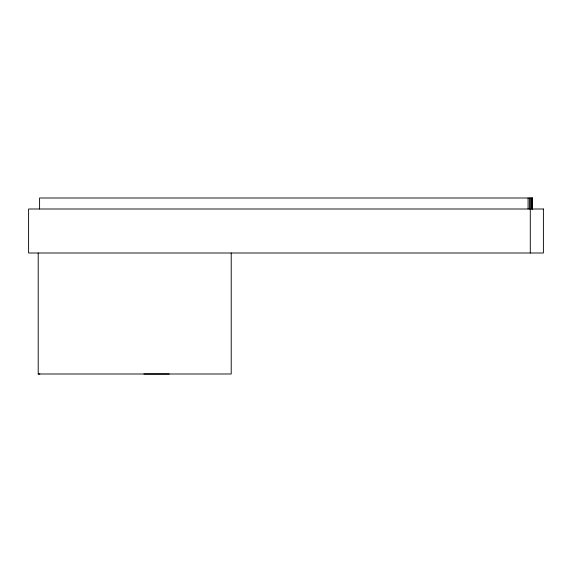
<?xml version="1.0" encoding="UTF-8"?>
<svg xmlns="http://www.w3.org/2000/svg" width="572" height="572" viewBox="0 0 572 572"><rect width="100%" height="100%" fill="white"/><g stroke="black" fill="none" stroke-linecap="round" stroke-linejoin="round"><path stroke-width="0.86" d="M231.217 253.003L231.217 373.995L38.202 373.995L38.202 253.003M38.202 373.995L39.861 373.995M143.865 373.995L169.276 373.995M532.453 209.002L532.453 198.005L39.59 198.005L39.59 209.002M532.346 198.005L532.346 209.002M532.182 198.005L532.182 209.002M531.552 198.005L531.552 209.002M530.616 198.005L530.616 209.002M530.28 209.002L530.28 253.003M529.436 198.005L529.436 209.002M528.085 198.005L528.085 209.002M543.4 209.002L28.6 209.002L28.6 253.003L543.4 253.003L543.4 209.002"/></g></svg>
